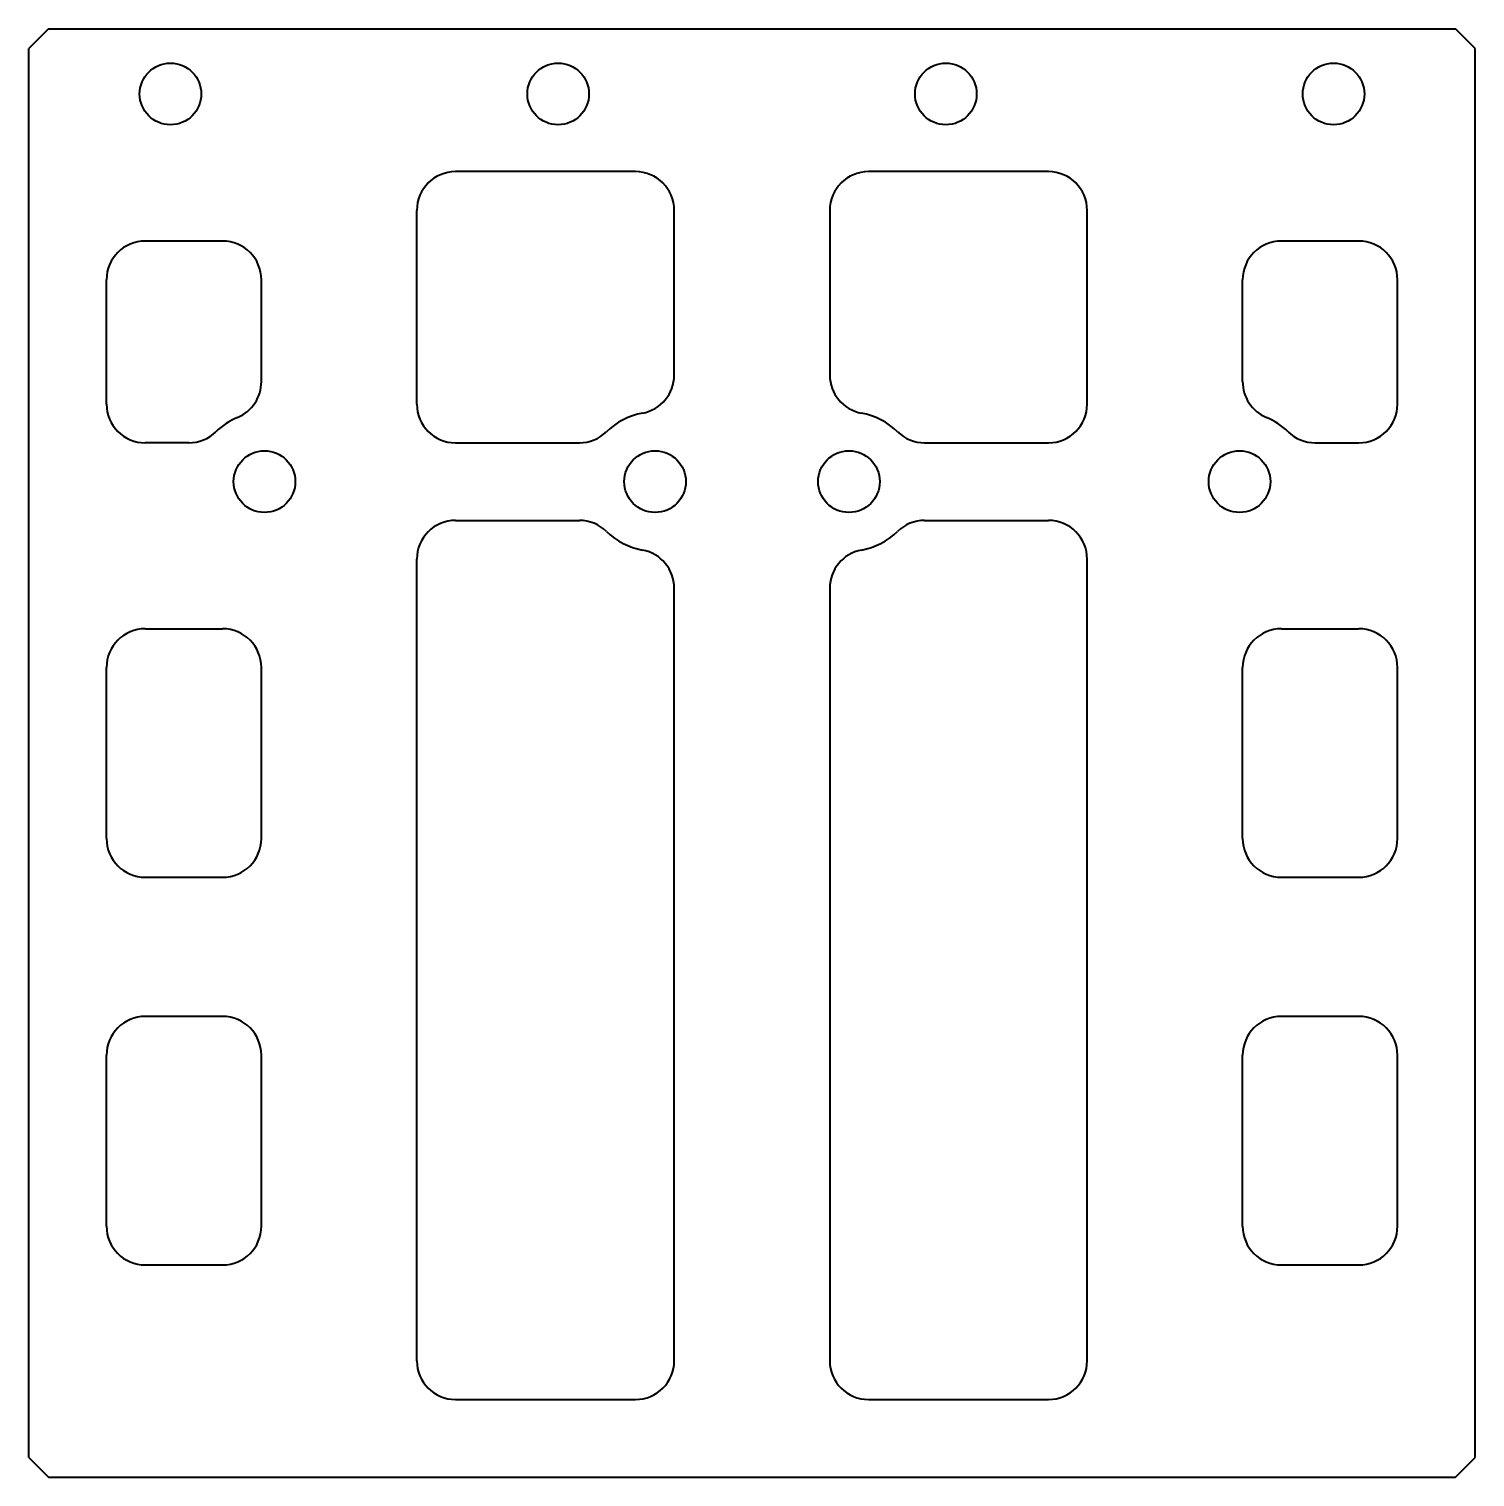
# Model space of a CAD drawing. Header units: inches. Extents: x -67.37 to -63.63, y -11.57 to -7.83.
import ezdxf

# ---------------------------------------------------------------- set-up
doc = ezdxf.new("R2010")
doc.units = ezdxf.units.IN
doc.header["$MEASUREMENT"] = 0
doc.layers.add('Visible', color=7, linetype='Continuous', lineweight=40)

msp = doc.modelspace()

# ---------------------------------------------------------------- linework, layer by layer
at = {"layer": 'Visible'}
for p, q in [((-67.315, -7.8325), (-67.365, -7.8825)), ((-67.315, -7.8325), (-63.685, -7.8325)), ((-63.635, -7.8825), (-63.685, -7.8325)), ((-67.365, -11.5175), (-67.365, -7.8825)), ((-63.635, -11.5175), (-63.635, -7.8825)), ((-65.8005, -8.2005), (-66.2645, -8.2005)), ((-64.7355, -8.2005), (-65.1995, -8.2005)), ((-66.3645, -8.8), (-66.3645, -8.3005)), ((-65.7005, -8.7251), (-65.7005, -8.3005)), ((-65.2995, -8.3005), (-65.2995, -8.7251)), ((-64.6355, -8.8), (-64.6355, -8.3005)), ((-66.8655, -8.3795), (-67.065, -8.3795)), ((-63.935, -8.3795), (-64.1345, -8.3795)), ((-67.165, -8.8), (-67.165, -8.4795)), ((-66.7655, -8.7422), (-66.7655, -8.4795)), ((-64.2345, -8.7422), (-64.2345, -8.4795)), ((-63.835, -8.8), (-63.835, -8.4795)), ((-66.9527, -8.9), (-67.065, -8.9)), ((-66.2645, -8.9), (-65.9452, -8.9)), ((-65.0548, -8.9), (-64.7355, -8.9)), ((-64.0473, -8.9), (-63.935, -8.9)), ((-66.2645, -9.1), (-65.9452, -9.1)), ((-65.0548, -9.1), (-64.7355, -9.1)), ((-66.3645, -11.2675), (-66.3645, -9.2)), ((-64.6355, -11.2675), (-64.6355, -9.2)), ((-65.7005, -11.2675), (-65.7005, -9.2749)), ((-65.2995, -9.2749), (-65.2995, -11.2675)), ((-67.065, -9.3795), (-66.8655, -9.3795)), ((-64.1345, -9.3795), (-63.935, -9.3795)), ((-67.165, -9.9205), (-67.165, -9.4795)), ((-66.7655, -9.9205), (-66.7655, -9.4795)), ((-64.2345, -9.9205), (-64.2345, -9.4795)), ((-63.835, -9.9205), (-63.835, -9.4795)), ((-67.065, -10.0205), (-66.8655, -10.0205)), ((-64.1345, -10.0205), (-63.935, -10.0205)), ((-66.8655, -10.3795), (-67.065, -10.3795)), ((-63.935, -10.3795), (-64.1345, -10.3795)), ((-67.165, -10.9205), (-67.165, -10.4795)), ((-66.7655, -10.9205), (-66.7655, -10.4795)), ((-64.2345, -10.9205), (-64.2345, -10.4795)), ((-63.835, -10.9205), (-63.835, -10.4795)), ((-67.065, -11.0205), (-66.8655, -11.0205)), ((-64.1345, -11.0205), (-63.935, -11.0205)), ((-66.2645, -11.3675), (-65.8005, -11.3675)), ((-65.1995, -11.3675), (-64.7355, -11.3675)), ((-67.365, -11.5175), (-67.315, -11.5675)), ((-63.685, -11.5675), (-63.635, -11.5175)), ((-67.315, -11.5675), (-63.685, -11.5675))]:
    msp.add_line(p, q, dxfattribs=at)
for centre in [(-67, -8), (-66, -8), (-65, -8), (-64, -8), (-66.7575, -9), (-65.75, -9), (-65.25, -9), (-64.2425, -9)]:
    msp.add_circle(centre, 0.0795, dxfattribs=at)
for centre, radius, start, end in [((-66.2645, -8.3005), 0.1, 90, 180), ((-65.8005, -8.3005), 0.1, 0, 90), ((-65.1995, -8.3005), 0.1, 90, 180), ((-64.7355, -8.3005), 0.1, 0, 90), ((-67.065, -8.4795), 0.1, 90, 180), ((-66.8655, -8.4795), 0.1, 0, 90), ((-64.1345, -8.4795), 0.1, 90, 180), ((-63.935, -8.4795), 0.1, 0, 90), ((-65.8005, -8.7251), 0.1, 280.4094, 0), ((-65.1995, -8.7251), 0.1, 180, 259.5906), ((-66.8655, -8.7422), 0.1, 292.7309, 0), ((-64.1345, -8.7422), 0.1, 180, 247.2691), ((-67.065, -8.8), 0.1, 180, 270), ((-66.2645, -8.8), 0.1, 180, 270), ((-64.7355, -8.8), 0.1, 270, 0), ((-63.935, -8.8), 0.1, 270, 0), ((-66.7575, -9), 0.1795, 112.7309, 134.3106), ((-65.75, -9), 0.1795, 100.4094, 134.3106), ((-65.25, -9), 0.1795, 45.6894, 79.5906), ((-64.2425, -9), 0.1795, 45.6894, 67.2691), ((-66.9527, -8.8), 0.1, 270, 314.3106), ((-65.9452, -8.8), 0.1, 270, 314.3106), ((-65.0548, -8.8), 0.1, 225.6894, 270), ((-64.0473, -8.8), 0.1, 225.6894, 270), ((-66.2645, -9.2), 0.1, 90, 180), ((-65.9452, -9.2), 0.1, 45.6894, 90), ((-65.0548, -9.2), 0.1, 90, 134.3106), ((-64.7355, -9.2), 0.1, 0, 90), ((-65.75, -9), 0.1795, 225.6894, 259.5906), ((-65.25, -9), 0.1795, 280.4094, 314.3106), ((-65.8005, -9.2749), 0.1, 0, 79.5906), ((-65.1995, -9.2749), 0.1, 100.4094, 180), ((-67.065, -9.4795), 0.1, 90, 180), ((-66.8655, -9.4795), 0.1, 0, 90), ((-64.1345, -9.4795), 0.1, 90, 180), ((-63.935, -9.4795), 0.1, 0, 90), ((-67.065, -9.9205), 0.1, 180, 270), ((-66.8655, -9.9205), 0.1, 270, 0), ((-64.1345, -9.9205), 0.1, 180, 270), ((-63.935, -9.9205), 0.1, 270, 0), ((-67.065, -10.4795), 0.1, 90, 180), ((-66.8655, -10.4795), 0.1, 0, 90), ((-64.1345, -10.4795), 0.1, 90, 180), ((-63.935, -10.4795), 0.1, 0, 90), ((-67.065, -10.9205), 0.1, 180, 270), ((-66.8655, -10.9205), 0.1, 270, 0), ((-64.1345, -10.9205), 0.1, 180, 270), ((-63.935, -10.9205), 0.1, 270, 0), ((-66.2645, -11.2675), 0.1, 180, 270), ((-65.8005, -11.2675), 0.1, 270, 0), ((-65.1995, -11.2675), 0.1, 180, 270), ((-64.7355, -11.2675), 0.1, 270, 0)]:
    msp.add_arc(centre, radius, start, end, dxfattribs=at)

doc.saveas('drawing.dxf')
